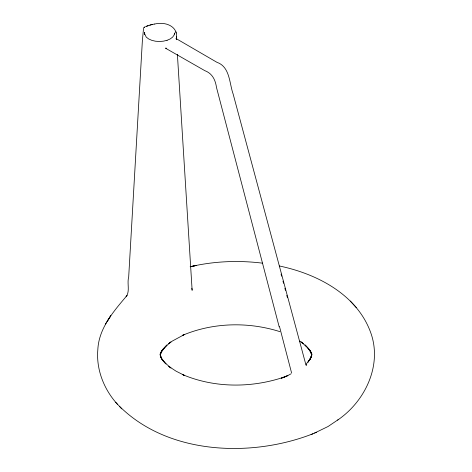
<?xml version="1.0" encoding="UTF-8"?>
<svg xmlns="http://www.w3.org/2000/svg" width="472" height="472" viewBox="0 0 472 472"><rect width="100%" height="100%" fill="white"/><g stroke="black" fill="none" stroke-linecap="round" stroke-linejoin="round"><path stroke-width="0.71" d="M176.363 39.076C178.758 27.158 166.634 21.216 154.639 24.037M144.556 33.813L144.692 32.468L144.615 34.326L144.55 33.577L146.243 37.111L148.656 38.958L151.783 40.338L155.465 41.217L159.412 41.489L163.365 41.176L167.064 40.303M311.426 356.378L311.343 352.1L311.774 355.251M311.455 356.454L311.62 354.425L311.131 357.274L311.933 354L309.98 359.676L311.254 356.655L308.068 362.166L311.496 356.755L309.774 359.469M144.633 33.058L144.414 34.326M143.553 28.232L142.361 40.916L128.679 277.064C126.826 283.277 130.243 291.224 126.118 296.758L127.033 295.49C113.764 311.154 98.813 328.117 97.822 349.722C96.076 369.735 104.165 389.842 117.64 404.463M160.226 355.251L160.657 352.1L160.574 356.378M160.232 355.333L162.02 350.224L160.745 353.251L162.226 350.436L161.194 352.065M107.28 321.208L110.802 315.662L105.51 323.993M161.241 352.023L166.946 344.961L162.439 349.829L164.492 347.598M309.744 359.517L306.039 364.307M164.964 347.103L170.923 341.982L168.775 343.551L172.292 341.079L184.416 334.518L182.534 335.338C213.102 322.417 248.402 321.656 279.914 331.651M337.61 420.098C365.027 401.495 382.485 365.257 370.756 332.754C357.074 294.534 316.93 273.813 279.359 265.984M338.058 419.767L328.087 426.487L314.529 433.078M144.768 27.028L143.824 27.653L144.786 27.057M290.994 373.842L286.374 376.337L287.873 375.458L281.341 378.214L286.174 376.385C252.968 388.114 215.155 388.397 182.534 374.567L184.416 375.393L176.085 371.181L168.775 366.366L170.929 367.965L164.97 362.815L165.961 363.894L162.439 360.083L164.498 362.319L160.504 356.755L162.02 359.676L160.067 354L160.869 357.274L160.38 354.425L160.545 356.454M145.529 26.703L148.025 25.618M115.587 402.227C163.89 454.678 249.889 458.454 312.918 433.78M311.083 434.576L316.447 432.24M146.68 26.237L152.137 24.514M167.035 40.315L170.221 38.928L172.61 37.129L174.103 35.07L174.593 32.934L174.64 34.161M306.08 365.186L306.712 364.956L306.08 364.992L305.72 364.113L233.115 93.957C229.286 83.343 230.07 66.829 216.937 62.316L176.003 38.515L176.398 39.453M149.872 25.034L152.072 24.485M190.771 266.609C214.264 261.158 238.714 260.202 262.621 263.175M190.169 266.763L196.629 265.406L190.257 266.733M152.031 24.479L154.609 24.043M166.699 48.238L165.43 48.144L204.754 70.629C212.235 73.384 215.385 79.744 216.512 87.526L279.176 326.831M299.708 341.067L303.225 343.539L301.071 341.94L307.03 347.091L305.048 344.932L309.561 349.823L307.502 347.587L310.759 352.023M356.413 307.679L350.289 301.042M119.729 406.699L121.711 408.864M310.806 352.065L309.774 350.436L311.254 353.251L309.98 350.23L311.768 355.333M281.076 274.067L281.648 276.191M282.982 281.159L283.554 283.288M284.887 288.25L285.46 290.38M286.793 295.342L287.365 297.472M279.507 326.594L291.619 373.069M191.856 288.256L192.133 290.298L177.389 54.321M175.908 31.795L176.05 33.022M144.574 33.317L144.615 34.326M176.475 39.371L176.357 36.615L176.428 38.922"/></g></svg>
